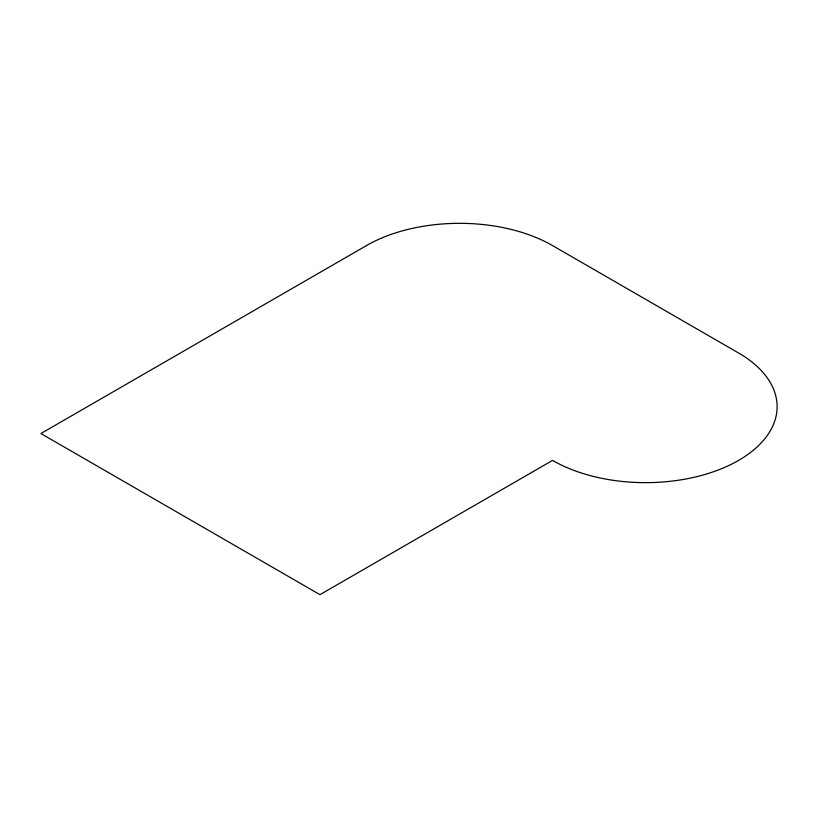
<?xml version="1.0" encoding="UTF-8"?>
<svg xmlns="http://www.w3.org/2000/svg" width="818" height="818" viewBox="0 0 818 818"><rect width="100%" height="100%" fill="white"/><g stroke="black" fill="none" stroke-linecap="round" stroke-linejoin="round"><path stroke-width="1.23" d="M366.474 245.574L40.9 433.55L319.971 594.666L552.528 460.401A131.555 75.951 0 0 0 738.572 460.401A131.555 75.951 0 0 0 738.572 352.987L552.528 245.574A131.555 75.951 0 0 0 366.474 245.574"/></g></svg>
